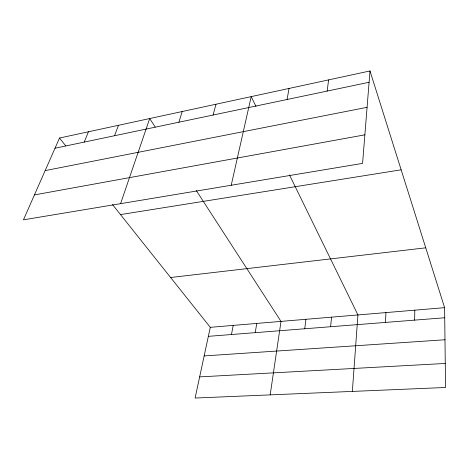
<?xml version="1.0" encoding="UTF-8"?>
<svg xmlns="http://www.w3.org/2000/svg" width="469" height="469" viewBox="0 0 469 469"><rect width="100%" height="100%" fill="white"/><g stroke="black" fill="none" stroke-linecap="round" stroke-linejoin="round"><path stroke-width="0.7" d="M414.637 320.128L414.813 310.167M385.489 322.42L385.934 312.589M352.354 391.416L357.929 314.939L289.484 174.943M370 70.954L362.578 163.388L23.45 219.832L59.51 138.033L370 70.954L444.606 307.67L445.55 387.488L195.11 398.046L210.288 327.327L112.454 204.496M330.604 326.735L331.548 317.155M304.75 328.769L305.917 319.307M327.139 91.086L328.617 79.894M270.185 394.88L281.001 321.394L196.277 190.502M255.206 332.662L256.778 323.428M287.063 99.498L289.056 88.442M231.457 334.532L233.216 325.404M231.223 185.249L251.196 96.62L255.992 106.434M213.096 115.028L215.975 104.229M178.912 122.21L182.171 111.528M120.574 203.669L149.699 118.546L155.239 127.105M114.547 135.723L118.475 125.293M84.209 142.095L88.436 131.783M55.02 148.227L369.091 82.274M45.153 170.605L367.08 107.319M34.436 194.916L364.87 134.838M120.498 214.591L401.153 169.807M170.605 277.507L425.746 247.825M210.288 327.327L444.606 307.67M208.353 336.343L444.723 317.759M204.15 355.93L444.987 339.767M199.647 376.894L445.263 363.452M59.51 138.033L65.783 145.906"/></g></svg>
